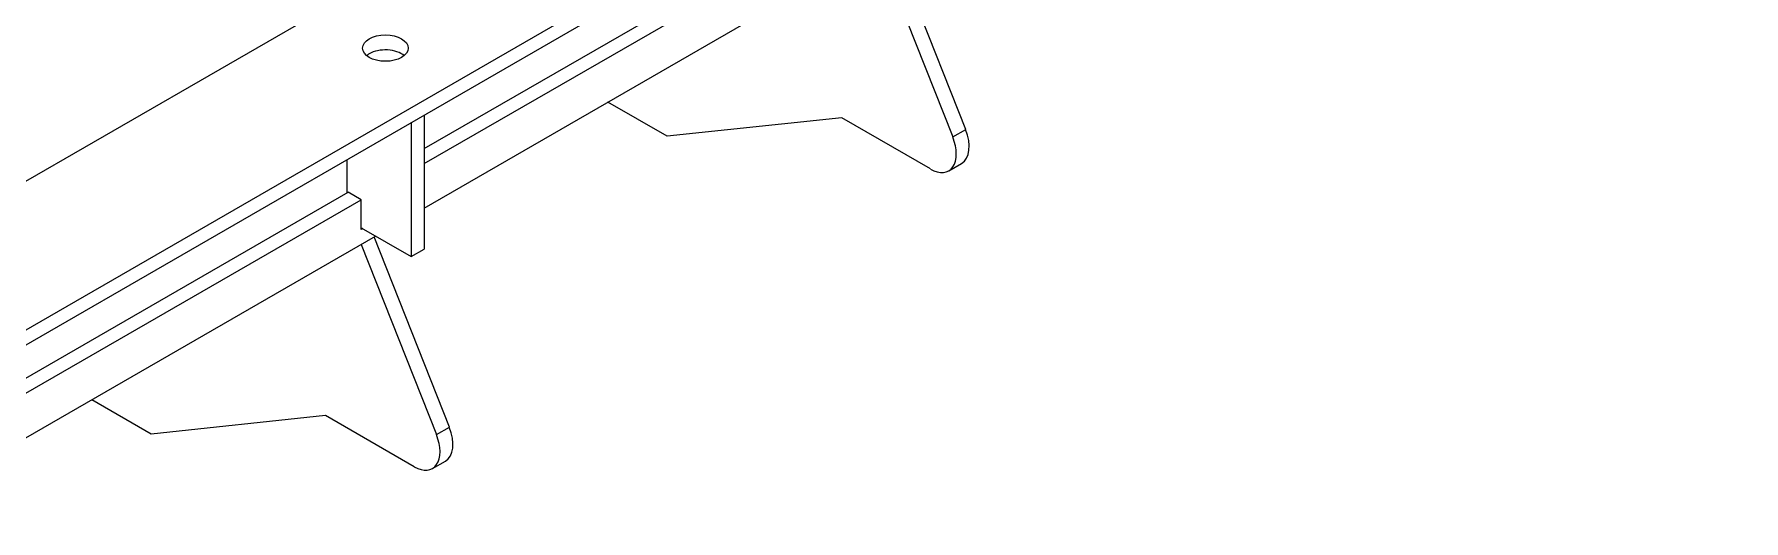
# Paper-space layout 'Layout1' of a CAD drawing. Extents: x -5 to 21.5, y -3 to 17.1.
# Drawn here: x 15.337 to 16.648, y 9.097 to 9.471 of the extents above; entities that cross this region are included whole.
import ezdxf

# ---------------------------------------------------------------- set-up
doc = ezdxf.new("R2010")
doc.units = 0
doc.header["$LTSCALE"] = 0.015748
doc.header["$MEASUREMENT"] = 0
doc.layers.add('Visible Edges', color=7, linetype='Continuous', lineweight=25)

psp = doc.layouts.get("Layout1")

# ---------------------------------------------------------------- linework, layer by layer
at = {"layer": 'Visible Edges', "color": 7, "linetype": 'Continuous', "lineweight": 25}
for p, q in [((16.648, 10.0044), (15.0963, 9.1085)), ((16.648, 9.9929), (15.0963, 9.097)), ((15.6358, 9.3829), (15.9735, 9.5779)), ((15.6358, 9.3715), (15.9834, 9.5722)), ((15.6358, 9.3372), (15.9946, 9.5443)), ((15.9835, 9.5379), (16.0413, 9.3918)), ((16.0512, 9.3975), (15.9934, 9.5436)), ((15.2398, 9.3056), (15.5764, 9.5)), ((15.8223, 9.3923), (15.7768, 9.4186)), ((15.6259, 9.4028), (15.6259, 9.2999)), ((15.6358, 9.4085), (15.6358, 9.3056)), ((15.9562, 9.4065), (15.8223, 9.3923)), ((16.0242, 9.3672), (15.9562, 9.4065)), ((16.0413, 9.3918), (16.0512, 9.3975)), ((15.5764, 9.3742), (15.5764, 9.3486)), ((16.0382, 9.3658), (16.0481, 9.3715)), ((15.2398, 9.1543), (15.5776, 9.3493)), ((15.2398, 9.1429), (15.5875, 9.3436)), ((15.5875, 9.3436), (15.5776, 9.3493)), ((15.5875, 9.3207), (15.5875, 9.3436)), ((15.2398, 9.1086), (15.5986, 9.3157)), ((15.5875, 9.3221), (15.6259, 9.2999)), ((15.5887, 9.3214), (15.5875, 9.3207)), ((15.6552, 9.1689), (15.5974, 9.315)), ((15.5875, 9.3093), (15.6453, 9.1632)), ((15.6259, 9.2999), (15.6358, 9.3056)), ((15.4263, 9.1637), (15.3808, 9.19)), ((15.5602, 9.1778), (15.4263, 9.1637)), ((15.6282, 9.1386), (15.5602, 9.1778)), ((15.6453, 9.1632), (15.6552, 9.1689)), ((15.6422, 9.1372), (15.6521, 9.1429))]:
    psp.add_line(p, q, dxfattribs=at)
psp.add_ellipse((15.6061, 9.46), major_axis=(0.0175, 0), ratio=0.57735, dxfattribs=at)
for centre, major_axis, start_param, end_param in [((15.6061, 9.4485), (-0.0175, 0), 5.497787, 5.681921), ((15.6061, 9.4485), (-0.0175, 0), 3.742857, 5.497787), ((16.0242, 9.39), (0.014, -0.0242), 5.497787, 7.602664), ((16.0341, 9.3957), (0.014, -0.0242), 0, 1.319479), ((15.6381, 9.1671), (0.014, -0.0242), 0, 1.319479), ((15.6282, 9.1614), (0.014, -0.0242), 5.497787, 7.602664)]:
    psp.add_ellipse(centre, major_axis=major_axis, ratio=0.57735, start_param=start_param, end_param=end_param, dxfattribs=at)

doc.saveas('drawing.dxf')
